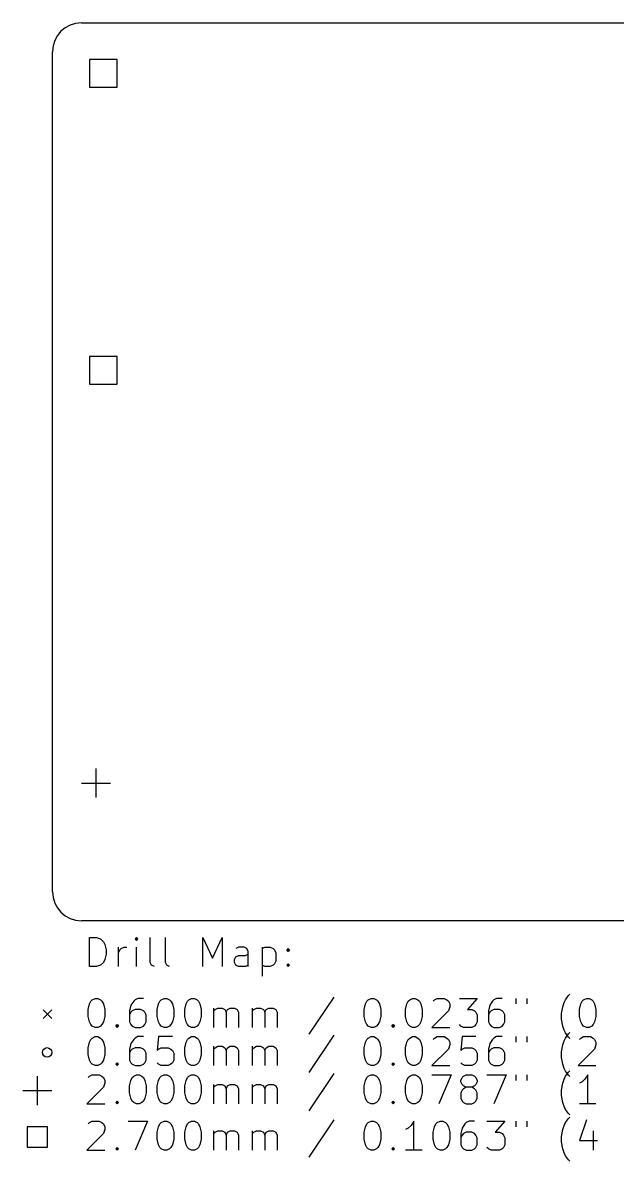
# Model space of a CAD drawing. Header units: millimetres. Extents: x 97.9 to 180, y -178.6 to -100.
# Drawn here: x 97.9 to 139, y -178.6 to -100 of the extents above; entities that cross this region are included whole.
import ezdxf

# ---------------------------------------------------------------- set-up
doc = ezdxf.new("R2010")
doc.units = ezdxf.units.MM
doc.layers.add('BLACK', color=250, linetype='CONTINUOUS')

msp = doc.modelspace()

# ---------------------------------------------------------------- linework, layer by layer
at = {"layer": 'BLACK', "linetype": 'CONTINUOUS'}
for p, q in [((102, -100), (178, -100)), ((100, -160), (100, -102)), ((104.454603, -102.545397), (102.545397, -102.545397)), ((102.545397, -102.545397), (102.545397, -104.454603)), ((104.454603, -104.454603), (104.454603, -102.545397)), ((102.545397, -104.454603), (104.454603, -104.454603)), ((104.454603, -123.045397), (102.545397, -123.045397)), ((102.545397, -123.045397), (102.545397, -124.954603)), ((104.454603, -124.954603), (104.454603, -123.045397)), ((102.545397, -124.954603), (104.454603, -124.954603)), ((103, -151.5), (103, -153.5)), ((102, -152.5), (104, -152.5)), ((178, -162), (102, -162)), ((102.557768, -165.164838), (102.557768, -163.164838)), ((102.557768, -163.164838), (103.033958, -163.164838)), ((103.033958, -163.164838), (103.319673, -163.260076)), ((103.319673, -163.260076), (103.510149, -163.450552)), ((103.510149, -163.450552), (103.605387, -163.641028)), ((105.795863, -163.164838), (105.700625, -163.260076)), ((105.700625, -163.260076), (105.795863, -163.355314)), ((105.891101, -163.260076), (105.795863, -163.164838)), ((105.795863, -163.164838), (105.795863, -163.355314)), ((105.795863, -163.355314), (105.891101, -163.260076)), ((106.748244, -164.879123), (106.748244, -163.164838)), ((107.795863, -164.879123), (107.795863, -163.164838)), ((110.367292, -165.164838), (110.367292, -163.164838)), ((110.367292, -163.164838), (111.033959, -164.593409)), ((111.033959, -164.593409), (111.700625, -163.164838)), ((111.700625, -163.164838), (111.700625, -165.164838)), ((103.605387, -163.641028), (103.700625, -164.02198)), ((103.700625, -164.02198), (103.700625, -164.307695)), ((104.557768, -165.164838), (104.557768, -163.831504)), ((104.557768, -164.212457), (104.653006, -164.02198)), ((104.653006, -164.02198), (104.748244, -163.926742)), ((104.748244, -163.926742), (104.93872, -163.831504)), ((104.93872, -163.831504), (105.129197, -163.831504)), ((105.795863, -165.164838), (105.795863, -163.831504)), ((112.843482, -163.831504), (112.653006, -163.926742)), ((113.224435, -163.831504), (112.843482, -163.831504)), ((113.414911, -163.926742), (113.224435, -163.831504)), ((113.510149, -164.117219), (113.414911, -163.926742)), ((113.510149, -165.164838), (113.510149, -164.117219)), ((114.46253, -163.831504), (114.46253, -165.831504)), ((114.46253, -163.926742), (114.653006, -163.831504)), ((114.653006, -163.831504), (115.033959, -163.831504)), ((115.033959, -163.831504), (115.224435, -163.926742)), ((115.224435, -163.926742), (115.319673, -164.02198)), ((115.319673, -164.02198), (115.414911, -164.212457)), ((115.414911, -164.212457), (115.414911, -164.783885)), ((116.176816, -164.02198), (116.272054, -163.926742)), ((116.272054, -164.117219), (116.176816, -164.02198)), ((116.272054, -163.926742), (116.367292, -164.02198)), ((116.272054, -163.926742), (116.272054, -164.117219)), ((116.367292, -164.02198), (116.272054, -164.117219)), ((103.319673, -165.0696), (103.033958, -165.164838)), ((103.510149, -164.879123), (103.319673, -165.0696)), ((103.605387, -164.688647), (103.510149, -164.879123)), ((103.700625, -164.307695), (103.605387, -164.688647)), ((106.843482, -165.0696), (106.748244, -164.879123)), ((107.033958, -165.164838), (106.843482, -165.0696)), ((107.891101, -165.0696), (107.795863, -164.879123)), ((108.081577, -165.164838), (107.891101, -165.0696)), ((112.557768, -164.688647), (112.653006, -164.498171)), ((112.557768, -164.879123), (112.557768, -164.688647)), ((112.653006, -165.0696), (112.557768, -164.879123)), ((112.653006, -164.498171), (112.843482, -164.402933)), ((112.843482, -165.164838), (112.653006, -165.0696)), ((112.843482, -164.402933), (113.319673, -164.402933)), ((113.319673, -164.402933), (113.510149, -164.307695)), ((113.510149, -165.0696), (113.319673, -165.164838)), ((114.653006, -165.164838), (114.46253, -165.0696)), ((115.224435, -165.0696), (115.033959, -165.164838)), ((115.319673, -164.974361), (115.224435, -165.0696)), ((115.414911, -164.783885), (115.319673, -164.974361)), ((116.176816, -165.0696), (116.272054, -164.974361)), ((116.272054, -165.164838), (116.176816, -165.0696)), ((116.272054, -164.974361), (116.367292, -165.0696)), ((116.272054, -164.974361), (116.272054, -165.164838)), ((116.367292, -165.0696), (116.272054, -165.164838)), ((103.033958, -165.164838), (102.557768, -165.164838)), ((113.319673, -165.164838), (112.843482, -165.164838)), ((115.033959, -165.164838), (114.653006, -165.164838)), ((102.748244, -167.460076), (102.93872, -167.364838)), ((102.93872, -167.364838), (103.129197, -167.364838)), ((103.129197, -167.364838), (103.319673, -167.460076)), ((105.891101, -167.364838), (105.700625, -167.460076)), ((106.272054, -167.364838), (105.891101, -167.364838)), ((107.510149, -167.460076), (107.700625, -167.364838)), ((107.700625, -167.364838), (107.891102, -167.364838)), ((107.891102, -167.364838), (108.081578, -167.460076)), ((109.414911, -167.460076), (109.605387, -167.364838)), ((109.605387, -167.364838), (109.795864, -167.364838)), ((109.795864, -167.364838), (109.98634, -167.460076)), ((119.414912, -167.2696), (117.700627, -169.841028)), ((121.795865, -167.460076), (121.986341, -167.364838)), ((121.986341, -167.364838), (122.176818, -167.364838)), ((122.176818, -167.364838), (122.367294, -167.460076)), ((124.653008, -167.460076), (124.843484, -167.364838)), ((124.843484, -167.364838), (125.033961, -167.364838)), ((125.033961, -167.364838), (125.224437, -167.460076)), ((126.367294, -167.460076), (126.55777, -167.364838)), ((126.55777, -167.364838), (127.033961, -167.364838)), ((127.033961, -167.364838), (127.224437, -167.460076)), ((128.08158, -167.364838), (129.319675, -167.364838)), ((129.319675, -167.364838), (128.653008, -168.126742)), ((130.653008, -167.364838), (130.462532, -167.460076)), ((131.033961, -167.364838), (130.653008, -167.364838)), ((131.986342, -167.364838), (131.986342, -167.74579)), ((132.748247, -167.364838), (132.748247, -167.74579)), ((135.414914, -167.460076), (135.60539, -167.174361)), ((135.60539, -167.174361), (135.700629, -167.079123)), ((136.653009, -167.460076), (136.843485, -167.364838)), ((136.843485, -167.364838), (137.033962, -167.364838)), ((137.033962, -167.364838), (137.224438, -167.460076)), ((99.35, -168.15), (99.95, -168.75)), ((99.95, -168.15), (99.35, -168.75)), ((102.46253, -168.126742), (102.557768, -167.74579)), ((102.46253, -168.602933), (102.46253, -168.126742)), ((102.557768, -167.74579), (102.653006, -167.555314)), ((102.653006, -167.555314), (102.748244, -167.460076)), ((103.319673, -167.460076), (103.414911, -167.555314)), ((103.414911, -167.555314), (103.510149, -167.74579)), ((103.510149, -167.74579), (103.605387, -168.126742)), ((103.605387, -168.126742), (103.605387, -168.602933)), ((105.414911, -167.841028), (105.319673, -168.22198)), ((105.605387, -167.555314), (105.414911, -167.841028)), ((105.700625, -168.126742), (105.510149, -168.22198)), ((105.700625, -167.460076), (105.605387, -167.555314)), ((106.081578, -168.126742), (105.700625, -168.126742)), ((106.272054, -168.22198), (106.081578, -168.126742)), ((107.224435, -168.126742), (107.319673, -167.74579)), ((107.224435, -168.602933), (107.224435, -168.126742)), ((107.319673, -167.74579), (107.414911, -167.555314)), ((107.414911, -167.555314), (107.510149, -167.460076)), ((108.081578, -167.460076), (108.176816, -167.555314)), ((108.176816, -167.555314), (108.272054, -167.74579)), ((108.272054, -167.74579), (108.367292, -168.126742)), ((108.367292, -168.126742), (108.367292, -168.602933)), ((109.129197, -168.126742), (109.224435, -167.74579)), ((109.129197, -168.602933), (109.129197, -168.126742)), ((109.224435, -167.74579), (109.319673, -167.555314)), ((109.319673, -167.555314), (109.414911, -167.460076)), ((109.98634, -167.460076), (110.081578, -167.555314)), ((110.081578, -167.555314), (110.176816, -167.74579)), ((110.176816, -167.74579), (110.272054, -168.126742)), ((110.272054, -168.126742), (110.272054, -168.602933)), ((111.129197, -169.364838), (111.129197, -168.031504)), ((111.129197, -168.22198), (111.224435, -168.126742)), ((111.224435, -168.126742), (111.414911, -168.031504)), ((111.414911, -168.031504), (111.700626, -168.031504)), ((111.700626, -168.031504), (111.891102, -168.126742)), ((111.891102, -168.126742), (111.98634, -168.317219)), ((111.98634, -168.317219), (112.081578, -168.126742)), ((112.081578, -168.126742), (112.272054, -168.031504)), ((112.272054, -168.031504), (112.557768, -168.031504)), ((112.557768, -168.031504), (112.748245, -168.126742)), ((112.748245, -168.126742), (112.843483, -168.317219)), ((113.795864, -169.364838), (113.795864, -168.031504)), ((113.795864, -168.22198), (113.891102, -168.126742)), ((113.891102, -168.126742), (114.081578, -168.031504)), ((114.081578, -168.031504), (114.367293, -168.031504)), ((114.367293, -168.031504), (114.557769, -168.126742)), ((114.557769, -168.126742), (114.653007, -168.317219)), ((114.653007, -168.317219), (114.748245, -168.126742)), ((114.748245, -168.126742), (114.938721, -168.031504)), ((114.938721, -168.031504), (115.224435, -168.031504)), ((115.224435, -168.031504), (115.414912, -168.126742)), ((115.414912, -168.126742), (115.51015, -168.317219)), ((121.510151, -168.126742), (121.605389, -167.74579)), ((121.510151, -168.602933), (121.510151, -168.126742)), ((121.605389, -167.74579), (121.700627, -167.555314)), ((121.700627, -167.555314), (121.795865, -167.460076)), ((122.367294, -167.460076), (122.462532, -167.555314)), ((122.462532, -167.555314), (122.55777, -167.74579)), ((122.55777, -167.74579), (122.653008, -168.126742)), ((122.653008, -168.126742), (122.653008, -168.602933)), ((124.367294, -168.126742), (124.462532, -167.74579)), ((124.367294, -168.602933), (124.367294, -168.126742)), ((124.462532, -167.74579), (124.55777, -167.555314)), ((124.55777, -167.555314), (124.653008, -167.460076)), ((125.224437, -167.460076), (125.319675, -167.555314)), ((125.319675, -167.555314), (125.414913, -167.74579)), ((125.414913, -167.74579), (125.510151, -168.126742)), ((125.510151, -168.126742), (125.510151, -168.602933)), ((126.272056, -167.555314), (126.367294, -167.460076)), ((127.224437, -167.460076), (127.319675, -167.555314)), ((127.319675, -167.555314), (127.414913, -167.74579)), ((127.414913, -167.936266), (127.319675, -168.22198)), ((127.414913, -167.74579), (127.414913, -167.936266)), ((128.653008, -168.126742), (128.938723, -168.126742)), ((128.938723, -168.126742), (129.129199, -168.22198)), ((130.176818, -167.841028), (130.08158, -168.22198)), ((130.367294, -167.555314), (130.176818, -167.841028)), ((130.462532, -168.126742), (130.272056, -168.22198)), ((130.462532, -167.460076), (130.367294, -167.555314)), ((130.843485, -168.126742), (130.462532, -168.126742)), ((131.033961, -168.22198), (130.843485, -168.126742)), ((135.1292, -168.412457), (135.224438, -167.936266)), ((135.224438, -167.936266), (135.319676, -167.650552)), ((135.319676, -167.650552), (135.414914, -167.460076)), ((136.367295, -168.126742), (136.462533, -167.74579)), ((136.367295, -168.602933), (136.367295, -168.126742)), ((136.462533, -167.74579), (136.557771, -167.555314)), ((136.557771, -167.555314), (136.653009, -167.460076)), ((137.224438, -167.460076), (137.319676, -167.555314)), ((137.319676, -167.555314), (137.414914, -167.74579)), ((137.414914, -167.74579), (137.510152, -168.126742)), ((137.510152, -168.126742), (137.510152, -168.602933)), ((102.557768, -168.983885), (102.46253, -168.602933)), ((102.653006, -169.174361), (102.557768, -168.983885)), ((103.510149, -168.983885), (103.414911, -169.174361)), ((103.605387, -168.602933), (103.510149, -168.983885)), ((105.319673, -168.22198), (105.319673, -168.983885)), ((105.414911, -168.317219), (105.319673, -168.507695)), ((105.319673, -168.983885), (105.414911, -169.174361)), ((105.510149, -168.22198), (105.414911, -168.317219)), ((106.367292, -168.317219), (106.272054, -168.22198)), ((106.46253, -168.507695), (106.367292, -168.317219)), ((106.367292, -169.174361), (106.46253, -168.983885)), ((106.46253, -168.983885), (106.46253, -168.507695)), ((107.319673, -168.983885), (107.224435, -168.602933)), ((107.414911, -169.174361), (107.319673, -168.983885)), ((108.272054, -168.983885), (108.176816, -169.174361)), ((108.367292, -168.602933), (108.272054, -168.983885)), ((109.224435, -168.983885), (109.129197, -168.602933)), ((109.319673, -169.174361), (109.224435, -168.983885)), ((110.176816, -168.983885), (110.081578, -169.174361)), ((110.272054, -168.602933), (110.176816, -168.983885)), ((111.98634, -168.317219), (111.98634, -169.364838)), ((112.843483, -168.317219), (112.843483, -169.364838)), ((114.653007, -168.317219), (114.653007, -169.364838)), ((115.51015, -168.317219), (115.51015, -169.364838)), ((121.605389, -168.983885), (121.510151, -168.602933)), ((121.700627, -169.174361), (121.605389, -168.983885)), ((122.55777, -168.983885), (122.462532, -169.174361)), ((122.653008, -168.602933), (122.55777, -168.983885)), ((124.462532, -168.983885), (124.367294, -168.602933)), ((124.55777, -169.174361), (124.462532, -168.983885)), ((125.414913, -168.983885), (125.319675, -169.174361)), ((125.510151, -168.602933), (125.414913, -168.983885)), ((127.319675, -168.22198), (126.176818, -169.364838)), ((129.129199, -168.22198), (129.224437, -168.317219)), ((129.224437, -168.317219), (129.319675, -168.507695)), ((129.319675, -168.983885), (129.224437, -169.174361)), ((129.319675, -168.507695), (129.319675, -168.983885)), ((130.08158, -168.22198), (130.08158, -168.983885)), ((130.176818, -168.317219), (130.08158, -168.507695)), ((130.08158, -168.983885), (130.176818, -169.174361)), ((130.272056, -168.22198), (130.176818, -168.317219)), ((131.129199, -168.317219), (131.033961, -168.22198)), ((131.224437, -168.507695), (131.129199, -168.317219)), ((131.129199, -169.174361), (131.224437, -168.983885)), ((131.224437, -168.983885), (131.224437, -168.507695)), ((135.1292, -168.793409), (135.1292, -168.412457)), ((135.224438, -169.2696), (135.1292, -168.793409)), ((136.462533, -168.983885), (136.367295, -168.602933)), ((136.557771, -169.174361), (136.462533, -168.983885)), ((137.414914, -168.983885), (137.319676, -169.174361)), ((137.510152, -168.602933), (137.414914, -168.983885)), ((102.748244, -169.2696), (102.653006, -169.174361)), ((102.93872, -169.364838), (102.748244, -169.2696)), ((103.129197, -169.364838), (102.93872, -169.364838)), ((103.319673, -169.2696), (103.129197, -169.364838)), ((103.414911, -169.174361), (103.319673, -169.2696)), ((104.367292, -169.2696), (104.46253, -169.174361)), ((104.46253, -169.364838), (104.367292, -169.2696)), ((104.46253, -169.174361), (104.557768, -169.2696)), ((104.46253, -169.174361), (104.46253, -169.364838)), ((104.557768, -169.2696), (104.46253, -169.364838)), ((105.414911, -169.174361), (105.510149, -169.2696)), ((105.510149, -169.2696), (105.700625, -169.364838)), ((105.700625, -169.364838), (106.081578, -169.364838)), ((106.081578, -169.364838), (106.272054, -169.2696)), ((106.272054, -169.2696), (106.367292, -169.174361)), ((107.510149, -169.2696), (107.414911, -169.174361)), ((107.700625, -169.364838), (107.510149, -169.2696)), ((107.891102, -169.364838), (107.700625, -169.364838)), ((108.081578, -169.2696), (107.891102, -169.364838)), ((108.176816, -169.174361), (108.081578, -169.2696)), ((109.414911, -169.2696), (109.319673, -169.174361)), ((109.605387, -169.364838), (109.414911, -169.2696)), ((109.795864, -169.364838), (109.605387, -169.364838)), ((109.98634, -169.2696), (109.795864, -169.364838)), ((110.081578, -169.174361), (109.98634, -169.2696)), ((121.795865, -169.2696), (121.700627, -169.174361)), ((121.986341, -169.364838), (121.795865, -169.2696)), ((122.176818, -169.364838), (121.986341, -169.364838)), ((122.367294, -169.2696), (122.176818, -169.364838)), ((122.462532, -169.174361), (122.367294, -169.2696)), ((123.414913, -169.2696), (123.510151, -169.174361)), ((123.510151, -169.364838), (123.414913, -169.2696)), ((123.510151, -169.174361), (123.605389, -169.2696)), ((123.510151, -169.174361), (123.510151, -169.364838)), ((123.605389, -169.2696), (123.510151, -169.364838)), ((124.653008, -169.2696), (124.55777, -169.174361)), ((124.843484, -169.364838), (124.653008, -169.2696)), ((125.033961, -169.364838), (124.843484, -169.364838)), ((125.224437, -169.2696), (125.033961, -169.364838)), ((125.319675, -169.174361), (125.224437, -169.2696)), ((126.176818, -169.364838), (127.414913, -169.364838)), ((128.176818, -169.2696), (128.08158, -169.174361)), ((128.367294, -169.364838), (128.176818, -169.2696)), ((128.938723, -169.364838), (128.367294, -169.364838)), ((129.129199, -169.2696), (128.938723, -169.364838)), ((129.224437, -169.174361), (129.129199, -169.2696)), ((130.176818, -169.174361), (130.272056, -169.2696)), ((130.272056, -169.2696), (130.462532, -169.364838)), ((130.462532, -169.364838), (130.843485, -169.364838)), ((130.843485, -169.364838), (131.033961, -169.2696)), ((131.033961, -169.2696), (131.129199, -169.174361)), ((135.319676, -169.555314), (135.224438, -169.2696)), ((135.414914, -169.74579), (135.319676, -169.555314)), ((135.60539, -170.031504), (135.414914, -169.74579)), ((135.60539, -169.814361), (135.700629, -169.719123)), ((136.653009, -169.2696), (136.557771, -169.174361)), ((136.843485, -169.364838), (136.653009, -169.2696)), ((137.033962, -169.364838), (136.843485, -169.364838)), ((137.224438, -169.2696), (137.033962, -169.364838)), ((137.319676, -169.174361), (137.224438, -169.2696)), ((102.46253, -170.766742), (102.557768, -170.38579)), ((102.557768, -170.38579), (102.653006, -170.195314)), ((102.653006, -170.195314), (102.748244, -170.100076)), ((102.748244, -170.100076), (102.93872, -170.004838)), ((102.93872, -170.004838), (103.129197, -170.004838)), ((103.129197, -170.004838), (103.319673, -170.100076)), ((103.319673, -170.100076), (103.414911, -170.195314)), ((103.414911, -170.195314), (103.510149, -170.38579)), ((103.510149, -170.38579), (103.605387, -170.766742)), ((105.414911, -170.481028), (105.319673, -170.86198)), ((105.605387, -170.195314), (105.414911, -170.481028)), ((105.700625, -170.100076), (105.605387, -170.195314)), ((105.891101, -170.004838), (105.700625, -170.100076)), ((106.272054, -170.004838), (105.891101, -170.004838)), ((107.319673, -170.004838), (107.224435, -170.957219)), ((108.272054, -170.004838), (107.319673, -170.004838)), ((109.129197, -170.766742), (109.224435, -170.38579)), ((109.224435, -170.38579), (109.319673, -170.195314)), ((109.319673, -170.195314), (109.414911, -170.100076)), ((109.414911, -170.100076), (109.605387, -170.004838)), ((109.605387, -170.004838), (109.795864, -170.004838)), ((109.795864, -170.004838), (109.98634, -170.100076)), ((109.98634, -170.100076), (110.081578, -170.195314)), ((110.081578, -170.195314), (110.176816, -170.38579)), ((110.176816, -170.38579), (110.272054, -170.766742)), ((119.414912, -169.9096), (117.700627, -172.481028)), ((121.510151, -170.766742), (121.605389, -170.38579)), ((121.605389, -170.38579), (121.700627, -170.195314)), ((121.700627, -170.195314), (121.795865, -170.100076)), ((121.795865, -170.100076), (121.986341, -170.004838)), ((121.986341, -170.004838), (122.176818, -170.004838)), ((122.176818, -170.004838), (122.367294, -170.100076)), ((122.367294, -170.100076), (122.462532, -170.195314)), ((122.462532, -170.195314), (122.55777, -170.38579)), ((122.55777, -170.38579), (122.653008, -170.766742)), ((124.367294, -170.766742), (124.462532, -170.38579)), ((124.462532, -170.38579), (124.55777, -170.195314)), ((124.55777, -170.195314), (124.653008, -170.100076)), ((124.653008, -170.100076), (124.843484, -170.004838)), ((124.843484, -170.004838), (125.033961, -170.004838)), ((125.033961, -170.004838), (125.224437, -170.100076)), ((125.224437, -170.100076), (125.319675, -170.195314)), ((125.319675, -170.195314), (125.414913, -170.38579)), ((125.414913, -170.38579), (125.510151, -170.766742)), ((126.272056, -170.195314), (126.367294, -170.100076)), ((126.367294, -170.100076), (126.55777, -170.004838)), ((126.55777, -170.004838), (127.033961, -170.004838)), ((127.033961, -170.004838), (127.224437, -170.100076)), ((127.224437, -170.100076), (127.319675, -170.195314)), ((127.319675, -170.195314), (127.414913, -170.38579)), ((127.414913, -170.576266), (127.319675, -170.86198)), ((127.414913, -170.38579), (127.414913, -170.576266)), ((128.272056, -170.004838), (128.176818, -170.957219)), ((129.224437, -170.004838), (128.272056, -170.004838)), ((130.176818, -170.481028), (130.08158, -170.86198)), ((130.367294, -170.195314), (130.176818, -170.481028)), ((130.462532, -170.100076), (130.367294, -170.195314)), ((130.653008, -170.004838), (130.462532, -170.100076)), ((131.033961, -170.004838), (130.653008, -170.004838)), ((131.986342, -170.004838), (131.986342, -170.38579)), ((132.748247, -170.004838), (132.748247, -170.38579)), ((135.1292, -171.052457), (135.224438, -170.576266)), ((135.224438, -170.576266), (135.319676, -170.290552)), ((135.319676, -170.290552), (135.414914, -170.100076)), ((135.414914, -170.100076), (135.60539, -169.814361)), ((135.700629, -170.126742), (135.60539, -170.031504)), ((136.367295, -170.195314), (136.462533, -170.100076)), ((136.462533, -170.100076), (136.653009, -170.004838)), ((136.653009, -170.004838), (137.1292, -170.004838)), ((137.1292, -170.004838), (137.319676, -170.100076)), ((137.319676, -170.100076), (137.414914, -170.195314)), ((137.414914, -170.195314), (137.510152, -170.38579)), ((137.510152, -170.576266), (137.414914, -170.86198)), ((137.510152, -170.38579), (137.510152, -170.576266)), ((102.46253, -171.242933), (102.46253, -170.766742)), ((102.557768, -171.623885), (102.46253, -171.242933)), ((103.605387, -171.242933), (103.510149, -171.623885)), ((103.605387, -170.766742), (103.605387, -171.242933)), ((105.319673, -170.86198), (105.319673, -171.623885)), ((105.414911, -170.957219), (105.319673, -171.147695)), ((105.510149, -170.86198), (105.414911, -170.957219)), ((105.700625, -170.766742), (105.510149, -170.86198)), ((106.081578, -170.766742), (105.700625, -170.766742)), ((106.272054, -170.86198), (106.081578, -170.766742)), ((106.367292, -170.957219), (106.272054, -170.86198)), ((106.46253, -171.147695), (106.367292, -170.957219)), ((106.46253, -171.623885), (106.46253, -171.147695)), ((107.224435, -170.957219), (107.319673, -170.86198)), ((107.319673, -170.86198), (107.510149, -170.766742)), ((107.510149, -170.766742), (107.98634, -170.766742)), ((107.98634, -170.766742), (108.176816, -170.86198)), ((108.176816, -170.86198), (108.272054, -170.957219)), ((108.272054, -170.957219), (108.367292, -171.147695)), ((108.367292, -171.147695), (108.367292, -171.623885)), ((109.129197, -171.242933), (109.129197, -170.766742)), ((109.224435, -171.623885), (109.129197, -171.242933)), ((110.272054, -171.242933), (110.176816, -171.623885)), ((110.272054, -170.766742), (110.272054, -171.242933)), ((111.129197, -172.004838), (111.129197, -170.671504)), ((111.129197, -170.86198), (111.224435, -170.766742)), ((111.224435, -170.766742), (111.414911, -170.671504)), ((111.414911, -170.671504), (111.700626, -170.671504)), ((111.700626, -170.671504), (111.891102, -170.766742)), ((111.891102, -170.766742), (111.98634, -170.957219)), ((111.98634, -170.957219), (112.081578, -170.766742)), ((111.98634, -170.957219), (111.98634, -172.004838)), ((112.081578, -170.766742), (112.272054, -170.671504)), ((112.272054, -170.671504), (112.557768, -170.671504)), ((112.557768, -170.671504), (112.748245, -170.766742)), ((112.748245, -170.766742), (112.843483, -170.957219)), ((112.843483, -170.957219), (112.843483, -172.004838)), ((113.795864, -172.004838), (113.795864, -170.671504)), ((113.795864, -170.86198), (113.891102, -170.766742)), ((113.891102, -170.766742), (114.081578, -170.671504)), ((114.081578, -170.671504), (114.367293, -170.671504)), ((114.367293, -170.671504), (114.557769, -170.766742)), ((114.557769, -170.766742), (114.653007, -170.957219)), ((114.653007, -170.957219), (114.748245, -170.766742)), ((114.653007, -170.957219), (114.653007, -172.004838)), ((114.748245, -170.766742), (114.938721, -170.671504)), ((114.938721, -170.671504), (115.224435, -170.671504)), ((115.224435, -170.671504), (115.414912, -170.766742)), ((115.414912, -170.766742), (115.51015, -170.957219)), ((115.51015, -170.957219), (115.51015, -172.004838)), ((121.510151, -171.242933), (121.510151, -170.766742)), ((121.605389, -171.623885), (121.510151, -171.242933)), ((122.653008, -171.242933), (122.55777, -171.623885)), ((122.653008, -170.766742), (122.653008, -171.242933)), ((124.367294, -171.242933), (124.367294, -170.766742)), ((124.462532, -171.623885), (124.367294, -171.242933)), ((125.510151, -171.242933), (125.414913, -171.623885)), ((125.510151, -170.766742), (125.510151, -171.242933)), ((127.319675, -170.86198), (126.176818, -172.004838)), ((128.176818, -170.957219), (128.272056, -170.86198)), ((128.272056, -170.86198), (128.462532, -170.766742)), ((128.462532, -170.766742), (128.938723, -170.766742)), ((128.938723, -170.766742), (129.129199, -170.86198)), ((129.129199, -170.86198), (129.224437, -170.957219)), ((129.224437, -170.957219), (129.319675, -171.147695)), ((129.319675, -171.147695), (129.319675, -171.623885)), ((130.08158, -170.86198), (130.08158, -171.623885)), ((130.176818, -170.957219), (130.08158, -171.147695)), ((130.272056, -170.86198), (130.176818, -170.957219)), ((130.462532, -170.766742), (130.272056, -170.86198)), ((130.843485, -170.766742), (130.462532, -170.766742)), ((131.033961, -170.86198), (130.843485, -170.766742)), ((131.129199, -170.957219), (131.033961, -170.86198)), ((131.224437, -171.147695), (131.129199, -170.957219)), ((131.224437, -171.623885), (131.224437, -171.147695)), ((135.1292, -171.433409), (135.1292, -171.052457)), ((137.414914, -170.86198), (136.272057, -172.004838)), ((102.653006, -171.814361), (102.557768, -171.623885)), ((102.748244, -171.9096), (102.653006, -171.814361)), ((102.93872, -172.004838), (102.748244, -171.9096)), ((103.129197, -172.004838), (102.93872, -172.004838)), ((103.319673, -171.9096), (103.129197, -172.004838)), ((103.414911, -171.814361), (103.319673, -171.9096)), ((103.510149, -171.623885), (103.414911, -171.814361)), ((104.367292, -171.9096), (104.46253, -171.814361)), ((104.46253, -172.004838), (104.367292, -171.9096)), ((104.46253, -171.814361), (104.557768, -171.9096)), ((104.46253, -171.814361), (104.46253, -172.004838)), ((104.557768, -171.9096), (104.46253, -172.004838)), ((105.319673, -171.623885), (105.414911, -171.814361)), ((105.414911, -171.814361), (105.510149, -171.9096)), ((105.510149, -171.9096), (105.700625, -172.004838)), ((105.700625, -172.004838), (106.081578, -172.004838)), ((106.081578, -172.004838), (106.272054, -171.9096)), ((106.272054, -171.9096), (106.367292, -171.814361)), ((106.367292, -171.814361), (106.46253, -171.623885)), ((107.319673, -171.9096), (107.224435, -171.814361)), ((107.510149, -172.004838), (107.319673, -171.9096)), ((107.98634, -172.004838), (107.510149, -172.004838)), ((108.176816, -171.9096), (107.98634, -172.004838)), ((108.272054, -171.814361), (108.176816, -171.9096)), ((108.367292, -171.623885), (108.272054, -171.814361)), ((109.319673, -171.814361), (109.224435, -171.623885)), ((109.414911, -171.9096), (109.319673, -171.814361)), ((109.605387, -172.004838), (109.414911, -171.9096)), ((109.795864, -172.004838), (109.605387, -172.004838)), ((109.98634, -171.9096), (109.795864, -172.004838)), ((110.081578, -171.814361), (109.98634, -171.9096)), ((110.176816, -171.623885), (110.081578, -171.814361)), ((121.700627, -171.814361), (121.605389, -171.623885)), ((121.795865, -171.9096), (121.700627, -171.814361)), ((121.986341, -172.004838), (121.795865, -171.9096)), ((122.176818, -172.004838), (121.986341, -172.004838)), ((122.367294, -171.9096), (122.176818, -172.004838)), ((122.462532, -171.814361), (122.367294, -171.9096)), ((122.55777, -171.623885), (122.462532, -171.814361)), ((123.414913, -171.9096), (123.510151, -171.814361)), ((123.510151, -172.004838), (123.414913, -171.9096)), ((123.510151, -171.814361), (123.605389, -171.9096)), ((123.510151, -171.814361), (123.510151, -172.004838)), ((123.605389, -171.9096), (123.510151, -172.004838)), ((124.55777, -171.814361), (124.462532, -171.623885)), ((124.653008, -171.9096), (124.55777, -171.814361)), ((124.843484, -172.004838), (124.653008, -171.9096)), ((125.033961, -172.004838), (124.843484, -172.004838)), ((125.224437, -171.9096), (125.033961, -172.004838)), ((125.319675, -171.814361), (125.224437, -171.9096)), ((125.414913, -171.623885), (125.319675, -171.814361)), ((126.176818, -172.004838), (127.414913, -172.004838)), ((128.272056, -171.9096), (128.176818, -171.814361)), ((128.462532, -172.004838), (128.272056, -171.9096)), ((128.938723, -172.004838), (128.462532, -172.004838)), ((129.129199, -171.9096), (128.938723, -172.004838)), ((129.224437, -171.814361), (129.129199, -171.9096)), ((129.319675, -171.623885), (129.224437, -171.814361)), ((130.08158, -171.623885), (130.176818, -171.814361)), ((130.176818, -171.814361), (130.272056, -171.9096)), ((130.272056, -171.9096), (130.462532, -172.004838)), ((130.462532, -172.004838), (130.843485, -172.004838)), ((130.843485, -172.004838), (131.033961, -171.9096)), ((131.033961, -171.9096), (131.129199, -171.814361)), ((131.129199, -171.814361), (131.224437, -171.623885)), ((135.224438, -171.9096), (135.1292, -171.433409)), ((135.319676, -172.195314), (135.224438, -171.9096)), ((136.272057, -172.004838), (137.510152, -172.004838)), ((98.95, -172.73), (98.95, -174.73)), ((102.46253, -172.835314), (102.557768, -172.740076)), ((102.557768, -172.740076), (102.748244, -172.644838)), ((102.748244, -172.644838), (103.224435, -172.644838)), ((103.224435, -172.644838), (103.414911, -172.740076)), ((103.414911, -172.740076), (103.510149, -172.835314)), ((103.510149, -172.835314), (103.605387, -173.02579)), ((105.414911, -173.02579), (105.510149, -172.835314)), ((105.510149, -172.835314), (105.605387, -172.740076)), ((105.605387, -172.740076), (105.795863, -172.644838)), ((105.795863, -172.644838), (105.98634, -172.644838)), ((105.98634, -172.644838), (106.176816, -172.740076)), ((106.176816, -172.740076), (106.272054, -172.835314)), ((106.272054, -172.835314), (106.367292, -173.02579)), ((107.319673, -173.02579), (107.414911, -172.835314)), ((107.414911, -172.835314), (107.510149, -172.740076)), ((107.510149, -172.740076), (107.700625, -172.644838)), ((107.700625, -172.644838), (107.891102, -172.644838)), ((107.891102, -172.644838), (108.081578, -172.740076)), ((108.081578, -172.740076), (108.176816, -172.835314)), ((108.176816, -172.835314), (108.272054, -173.02579)), ((109.224435, -173.02579), (109.319673, -172.835314)), ((109.319673, -172.835314), (109.414911, -172.740076)), ((109.414911, -172.740076), (109.605387, -172.644838)), ((109.605387, -172.644838), (109.795864, -172.644838)), ((109.795864, -172.644838), (109.98634, -172.740076)), ((109.98634, -172.740076), (110.081578, -172.835314)), ((110.081578, -172.835314), (110.176816, -173.02579)), ((119.414912, -172.5496), (117.700627, -175.121028)), ((121.605389, -173.02579), (121.700627, -172.835314)), ((121.700627, -172.835314), (121.795865, -172.740076)), ((121.795865, -172.740076), (121.986341, -172.644838)), ((121.986341, -172.644838), (122.176818, -172.644838)), ((122.176818, -172.644838), (122.367294, -172.740076)), ((122.367294, -172.740076), (122.462532, -172.835314)), ((122.462532, -172.835314), (122.55777, -173.02579)), ((124.462532, -173.02579), (124.55777, -172.835314)), ((124.55777, -172.835314), (124.653008, -172.740076)), ((124.653008, -172.740076), (124.843484, -172.644838)), ((124.843484, -172.644838), (125.033961, -172.644838)), ((125.033961, -172.644838), (125.224437, -172.740076)), ((125.224437, -172.740076), (125.319675, -172.835314)), ((125.319675, -172.835314), (125.414913, -173.02579)), ((126.176818, -172.644838), (127.510151, -172.644838)), ((127.510151, -172.644838), (126.653008, -174.644838)), ((128.176818, -173.02579), (128.272056, -172.835314)), ((128.272056, -172.835314), (128.367294, -172.740076)), ((128.367294, -172.740076), (128.55777, -172.644838)), ((128.55777, -172.644838), (128.938723, -172.644838)), ((128.938723, -172.644838), (129.129199, -172.740076)), ((129.129199, -172.740076), (129.224437, -172.835314)), ((129.224437, -172.835314), (129.319675, -173.02579)), ((129.986342, -172.644838), (131.319675, -172.644838)), ((131.319675, -172.644838), (130.462532, -174.644838)), ((131.986342, -172.644838), (131.986342, -173.02579)), ((132.748247, -172.644838), (132.748247, -173.02579)), ((135.224438, -173.216266), (135.319676, -172.930552)), ((135.414914, -172.38579), (135.319676, -172.195314)), ((135.319676, -172.930552), (135.414914, -172.740076)), ((135.60539, -172.671504), (135.414914, -172.38579)), ((135.414914, -172.740076), (135.60539, -172.454361)), ((135.60539, -172.454361), (135.700629, -172.359123)), ((135.700629, -172.766742), (135.60539, -172.671504)), ((136.748247, -172.930552), (136.557771, -173.121028)), ((136.938723, -172.644838), (136.748247, -172.930552)), ((136.938723, -174.644838), (136.938723, -172.644838)), ((103.510149, -173.50198), (102.367292, -174.644838)), ((103.605387, -173.216266), (103.510149, -173.50198)), ((103.605387, -173.02579), (103.605387, -173.216266)), ((105.319673, -173.406742), (105.414911, -173.02579)), ((105.319673, -173.882933), (105.319673, -173.406742)), ((106.367292, -173.02579), (106.46253, -173.406742)), ((106.46253, -173.406742), (106.46253, -173.882933)), ((107.224435, -173.406742), (107.319673, -173.02579)), ((107.224435, -173.882933), (107.224435, -173.406742)), ((108.272054, -173.02579), (108.367292, -173.406742)), ((108.367292, -173.406742), (108.367292, -173.882933)), ((109.129197, -173.406742), (109.224435, -173.02579)), ((109.129197, -173.882933), (109.129197, -173.406742)), ((110.176816, -173.02579), (110.272054, -173.406742)), ((110.272054, -173.406742), (110.272054, -173.882933)), ((111.129197, -174.644838), (111.129197, -173.311504)), ((111.129197, -173.50198), (111.224435, -173.406742)), ((111.224435, -173.406742), (111.414911, -173.311504)), ((111.414911, -173.311504), (111.700626, -173.311504)), ((111.700626, -173.311504), (111.891102, -173.406742)), ((111.891102, -173.406742), (111.98634, -173.597219)), ((111.98634, -173.597219), (112.081578, -173.406742)), ((111.98634, -173.597219), (111.98634, -174.644838)), ((112.081578, -173.406742), (112.272054, -173.311504)), ((112.272054, -173.311504), (112.557768, -173.311504)), ((112.557768, -173.311504), (112.748245, -173.406742)), ((112.748245, -173.406742), (112.843483, -173.597219)), ((112.843483, -173.597219), (112.843483, -174.644838)), ((113.795864, -174.644838), (113.795864, -173.311504)), ((113.795864, -173.50198), (113.891102, -173.406742)), ((113.891102, -173.406742), (114.081578, -173.311504)), ((114.081578, -173.311504), (114.367293, -173.311504)), ((114.367293, -173.311504), (114.557769, -173.406742)), ((114.557769, -173.406742), (114.653007, -173.597219)), ((114.653007, -173.597219), (114.748245, -173.406742)), ((114.653007, -173.597219), (114.653007, -174.644838)), ((114.748245, -173.406742), (114.938721, -173.311504)), ((114.938721, -173.311504), (115.224435, -173.311504)), ((115.224435, -173.311504), (115.414912, -173.406742)), ((115.414912, -173.406742), (115.51015, -173.597219)), ((115.51015, -173.597219), (115.51015, -174.644838)), ((121.510151, -173.406742), (121.605389, -173.02579)), ((121.510151, -173.882933), (121.510151, -173.406742)), ((122.55777, -173.02579), (122.653008, -173.406742)), ((122.653008, -173.406742), (122.653008, -173.882933)), ((124.367294, -173.406742), (124.462532, -173.02579)), ((124.367294, -173.882933), (124.367294, -173.406742)), ((125.414913, -173.02579), (125.510151, -173.406742)), ((125.510151, -173.406742), (125.510151, -173.882933)), ((128.176818, -173.121028), (128.176818, -173.02579)), ((128.272056, -173.311504), (128.176818, -173.121028)), ((128.272056, -173.692457), (128.176818, -173.882933)), ((128.367294, -173.406742), (128.272056, -173.311504)), ((128.367294, -173.597219), (128.272056, -173.692457)), ((128.55777, -173.50198), (128.367294, -173.406742)), ((128.55777, -173.50198), (128.367294, -173.597219)), ((128.938723, -173.50198), (128.55777, -173.50198)), ((129.129199, -173.406742), (128.938723, -173.50198)), ((129.129199, -173.597219), (128.938723, -173.50198)), ((129.224437, -173.311504), (129.129199, -173.406742)), ((129.224437, -173.692457), (129.129199, -173.597219)), ((129.319675, -173.121028), (129.224437, -173.311504)), ((129.319675, -173.882933), (129.224437, -173.692457)), ((129.319675, -173.02579), (129.319675, -173.121028)), ((135.1292, -173.692457), (135.224438, -173.216266)), ((135.1292, -174.073409), (135.1292, -173.692457)), ((136.557771, -173.121028), (136.367295, -173.216266)), ((97.95, -173.73), (99.95, -173.73)), ((104.367292, -174.5496), (104.46253, -174.454361)), ((104.46253, -174.454361), (104.557768, -174.5496)), ((104.46253, -174.454361), (104.46253, -174.644838)), ((105.414911, -174.263885), (105.319673, -173.882933)), ((105.510149, -174.454361), (105.414911, -174.263885)), ((105.605387, -174.5496), (105.510149, -174.454361)), ((106.272054, -174.454361), (106.176816, -174.5496)), ((106.367292, -174.263885), (106.272054, -174.454361)), ((106.46253, -173.882933), (106.367292, -174.263885)), ((107.319673, -174.263885), (107.224435, -173.882933)), ((107.414911, -174.454361), (107.319673, -174.263885)), ((107.510149, -174.5496), (107.414911, -174.454361)), ((108.176816, -174.454361), (108.081578, -174.5496)), ((108.272054, -174.263885), (108.176816, -174.454361)), ((108.367292, -173.882933), (108.272054, -174.263885)), ((109.224435, -174.263885), (109.129197, -173.882933)), ((109.319673, -174.454361), (109.224435, -174.263885)), ((109.414911, -174.5496), (109.319673, -174.454361)), ((110.081578, -174.454361), (109.98634, -174.5496)), ((110.176816, -174.263885), (110.081578, -174.454361)), ((110.272054, -173.882933), (110.176816, -174.263885)), ((121.605389, -174.263885), (121.510151, -173.882933)), ((121.700627, -174.454361), (121.605389, -174.263885)), ((121.795865, -174.5496), (121.700627, -174.454361)), ((122.462532, -174.454361), (122.367294, -174.5496)), ((122.55777, -174.263885), (122.462532, -174.454361)), ((122.653008, -173.882933), (122.55777, -174.263885)), ((123.414913, -174.5496), (123.510151, -174.454361)), ((123.510151, -174.454361), (123.605389, -174.5496)), ((123.510151, -174.454361), (123.510151, -174.644838)), ((124.462532, -174.263885), (124.367294, -173.882933)), ((124.55777, -174.454361), (124.462532, -174.263885)), ((124.653008, -174.5496), (124.55777, -174.454361)), ((125.319675, -174.454361), (125.224437, -174.5496)), ((125.414913, -174.263885), (125.319675, -174.454361)), ((125.510151, -173.882933), (125.414913, -174.263885)), ((128.176818, -173.882933), (128.176818, -174.263885)), ((128.176818, -174.263885), (128.272056, -174.454361)), ((128.272056, -174.454361), (128.367294, -174.5496)), ((129.129199, -174.5496), (129.224437, -174.454361)), ((129.224437, -174.454361), (129.319675, -174.263885)), ((129.319675, -174.263885), (129.319675, -173.882933)), ((135.224438, -174.5496), (135.1292, -174.073409)), ((102.367292, -174.644838), (103.605387, -174.644838)), ((104.46253, -174.644838), (104.367292, -174.5496)), ((104.557768, -174.5496), (104.46253, -174.644838)), ((105.795863, -174.644838), (105.605387, -174.5496)), ((105.98634, -174.644838), (105.795863, -174.644838)), ((106.176816, -174.5496), (105.98634, -174.644838)), ((107.700625, -174.644838), (107.510149, -174.5496)), ((107.891102, -174.644838), (107.700625, -174.644838)), ((108.081578, -174.5496), (107.891102, -174.644838)), ((109.605387, -174.644838), (109.414911, -174.5496)), ((109.795864, -174.644838), (109.605387, -174.644838)), ((109.98634, -174.5496), (109.795864, -174.644838)), ((121.986341, -174.644838), (121.795865, -174.5496)), ((122.176818, -174.644838), (121.986341, -174.644838)), ((122.367294, -174.5496), (122.176818, -174.644838)), ((123.510151, -174.644838), (123.414913, -174.5496)), ((123.605389, -174.5496), (123.510151, -174.644838)), ((124.843484, -174.644838), (124.653008, -174.5496)), ((125.033961, -174.644838), (124.843484, -174.644838)), ((125.224437, -174.5496), (125.033961, -174.644838)), ((128.367294, -174.5496), (128.55777, -174.644838)), ((128.55777, -174.644838), (128.938723, -174.644838)), ((128.938723, -174.644838), (129.129199, -174.5496)), ((135.319676, -174.835314), (135.224438, -174.5496)), ((135.414914, -175.02579), (135.319676, -174.835314)), ((135.60539, -175.311504), (135.414914, -175.02579)), ((137.510152, -174.644838), (136.367295, -174.644838)), ((102.46253, -176.035314), (102.557768, -175.940076)), ((102.557768, -175.940076), (102.748244, -175.844838)), ((102.748244, -175.844838), (103.224435, -175.844838)), ((103.224435, -175.844838), (103.414911, -175.940076)), ((103.414911, -175.940076), (103.510149, -176.035314)), ((103.510149, -176.035314), (103.605387, -176.22579)), ((105.224435, -175.844838), (106.557768, -175.844838)), ((106.557768, -175.844838), (105.700625, -177.844838)), ((107.319673, -176.22579), (107.414911, -176.035314)), ((107.414911, -176.035314), (107.510149, -175.940076)), ((107.510149, -175.940076), (107.700625, -175.844838)), ((107.700625, -175.844838), (107.891102, -175.844838)), ((107.891102, -175.844838), (108.081578, -175.940076)), ((108.081578, -175.940076), (108.176816, -176.035314)), ((108.176816, -176.035314), (108.272054, -176.22579)), ((109.224435, -176.22579), (109.319673, -176.035314)), ((109.319673, -176.035314), (109.414911, -175.940076)), ((109.414911, -175.940076), (109.605387, -175.844838)), ((109.605387, -175.844838), (109.795864, -175.844838)), ((109.795864, -175.844838), (109.98634, -175.940076)), ((109.98634, -175.940076), (110.081578, -176.035314)), ((110.081578, -176.035314), (110.176816, -176.22579)), ((119.414912, -175.7496), (117.700627, -178.321028)), ((121.605389, -176.22579), (121.700627, -176.035314)), ((121.700627, -176.035314), (121.795865, -175.940076)), ((121.795865, -175.940076), (121.986341, -175.844838)), ((121.986341, -175.844838), (122.176818, -175.844838)), ((122.176818, -175.844838), (122.367294, -175.940076)), ((122.367294, -175.940076), (122.462532, -176.035314)), ((122.462532, -176.035314), (122.55777, -176.22579)), ((124.938722, -175.844838), (124.748246, -176.130552)), ((124.938722, -177.844838), (124.938722, -175.844838)), ((126.367294, -176.22579), (126.462532, -176.035314)), ((126.462532, -176.035314), (126.55777, -175.940076)), ((126.55777, -175.940076), (126.748246, -175.844838)), ((126.748246, -175.844838), (126.938723, -175.844838)), ((126.938723, -175.844838), (127.129199, -175.940076)), ((127.129199, -175.940076), (127.224437, -176.035314)), ((127.224437, -176.035314), (127.319675, -176.22579)), ((128.462532, -176.035314), (128.272056, -176.321028)), ((128.55777, -175.940076), (128.462532, -176.035314)), ((128.748246, -175.844838), (128.55777, -175.940076)), ((129.129199, -175.844838), (128.748246, -175.844838)), ((129.986342, -175.844838), (131.224437, -175.844838)), ((131.224437, -175.844838), (130.55777, -176.606742)), ((131.986342, -175.844838), (131.986342, -176.22579)), ((132.748247, -175.844838), (132.748247, -176.22579)), ((135.319676, -176.130552), (135.414914, -175.940076)), ((135.414914, -175.940076), (135.60539, -175.654361)), ((135.700629, -175.406742), (135.60539, -175.311504)), ((135.60539, -175.654361), (135.700629, -175.559123)), ((136.843485, -175.7496), (136.367295, -177.178171)), ((99.657114, -176.222886), (98.242886, -176.222886)), ((98.242886, -176.222886), (98.242886, -177.637114)), ((99.657114, -177.637114), (99.657114, -176.222886)), ((103.510149, -176.70198), (102.367292, -177.844838)), ((103.605387, -176.416266), (103.510149, -176.70198)), ((103.605387, -176.22579), (103.605387, -176.416266)), ((107.224435, -176.606742), (107.319673, -176.22579)), ((107.224435, -177.082933), (107.224435, -176.606742)), ((108.272054, -176.22579), (108.367292, -176.606742)), ((108.367292, -176.606742), (108.367292, -177.082933)), ((109.129197, -176.606742), (109.224435, -176.22579)), ((109.129197, -177.082933), (109.129197, -176.606742)), ((110.176816, -176.22579), (110.272054, -176.606742)), ((110.272054, -176.606742), (110.272054, -177.082933)), ((111.129197, -177.844838), (111.129197, -176.511504)), ((111.129197, -176.70198), (111.224435, -176.606742)), ((111.224435, -176.606742), (111.414911, -176.511504)), ((111.414911, -176.511504), (111.700626, -176.511504)), ((111.700626, -176.511504), (111.891102, -176.606742)), ((111.891102, -176.606742), (111.98634, -176.797219)), ((111.98634, -176.797219), (112.081578, -176.606742)), ((111.98634, -176.797219), (111.98634, -177.844838)), ((112.081578, -176.606742), (112.272054, -176.511504)), ((112.272054, -176.511504), (112.557768, -176.511504)), ((112.557768, -176.511504), (112.748245, -176.606742)), ((112.748245, -176.606742), (112.843483, -176.797219)), ((112.843483, -176.797219), (112.843483, -177.844838)), ((113.795864, -177.844838), (113.795864, -176.511504)), ((113.795864, -176.70198), (113.891102, -176.606742)), ((113.891102, -176.606742), (114.081578, -176.511504)), ((114.081578, -176.511504), (114.367293, -176.511504)), ((114.367293, -176.511504), (114.557769, -176.606742)), ((114.557769, -176.606742), (114.653007, -176.797219)), ((114.653007, -176.797219), (114.748245, -176.606742)), ((114.653007, -176.797219), (114.653007, -177.844838)), ((114.748245, -176.606742), (114.938721, -176.511504)), ((114.938721, -176.511504), (115.224435, -176.511504)), ((115.224435, -176.511504), (115.414912, -176.606742)), ((115.414912, -176.606742), (115.51015, -176.797219)), ((115.51015, -176.797219), (115.51015, -177.844838)), ((121.510151, -176.606742), (121.605389, -176.22579)), ((121.510151, -177.082933), (121.510151, -176.606742)), ((122.55777, -176.22579), (122.653008, -176.606742)), ((122.653008, -176.606742), (122.653008, -177.082933)), ((124.55777, -176.321028), (124.367294, -176.416266)), ((124.748246, -176.130552), (124.55777, -176.321028)), ((126.272056, -176.606742), (126.367294, -176.22579)), ((126.272056, -177.082933), (126.272056, -176.606742)), ((127.319675, -176.22579), (127.414913, -176.606742)), ((127.414913, -176.606742), (127.414913, -177.082933)), ((128.272056, -176.321028), (128.176818, -176.70198)), ((128.176818, -176.70198), (128.176818, -177.463885)), ((128.272056, -176.797219), (128.176818, -176.987695)), ((128.367294, -176.70198), (128.272056, -176.797219)), ((128.55777, -176.606742), (128.367294, -176.70198)), ((128.938723, -176.606742), (128.55777, -176.606742)), ((129.129199, -176.70198), (128.938723, -176.606742)), ((129.224437, -176.797219), (129.129199, -176.70198)), ((129.319675, -176.987695), (129.224437, -176.797219)), ((130.55777, -176.606742), (130.843485, -176.606742)), ((130.843485, -176.606742), (131.033961, -176.70198)), ((131.033961, -176.70198), (131.129199, -176.797219)), ((131.129199, -176.797219), (131.224437, -176.987695)), ((135.1292, -176.892457), (135.224438, -176.416266)), ((135.224438, -176.416266), (135.319676, -176.130552)), ((137.319676, -176.511504), (137.319676, -177.844838)), ((98.242886, -177.637114), (99.657114, -177.637114)), ((107.319673, -177.463885), (107.224435, -177.082933)), ((107.414911, -177.654361), (107.319673, -177.463885)), ((108.272054, -177.463885), (108.176816, -177.654361)), ((108.367292, -177.082933), (108.272054, -177.463885)), ((109.224435, -177.463885), (109.129197, -177.082933)), ((109.319673, -177.654361), (109.224435, -177.463885)), ((110.176816, -177.463885), (110.081578, -177.654361)), ((110.272054, -177.082933), (110.176816, -177.463885)), ((121.605389, -177.463885), (121.510151, -177.082933)), ((121.700627, -177.654361), (121.605389, -177.463885)), ((122.55777, -177.463885), (122.462532, -177.654361)), ((122.653008, -177.082933), (122.55777, -177.463885)), ((126.367294, -177.463885), (126.272056, -177.082933)), ((126.462532, -177.654361), (126.367294, -177.463885)), ((127.319675, -177.463885), (127.224437, -177.654361)), ((127.414913, -177.082933), (127.319675, -177.463885)), ((128.176818, -177.463885), (128.272056, -177.654361)), ((129.224437, -177.654361), (129.319675, -177.463885)), ((129.319675, -177.463885), (129.319675, -176.987695)), ((131.224437, -177.463885), (131.129199, -177.654361)), ((131.224437, -176.987695), (131.224437, -177.463885)), ((135.1292, -177.273409), (135.1292, -176.892457)), ((135.224438, -177.7496), (135.1292, -177.273409)), ((136.367295, -177.178171), (137.60539, -177.178171)), ((102.367292, -177.844838), (103.605387, -177.844838)), ((104.367292, -177.7496), (104.46253, -177.654361)), ((104.46253, -177.844838), (104.367292, -177.7496)), ((104.46253, -177.654361), (104.557768, -177.7496)), ((104.46253, -177.654361), (104.46253, -177.844838)), ((104.557768, -177.7496), (104.46253, -177.844838)), ((107.510149, -177.7496), (107.414911, -177.654361)), ((107.700625, -177.844838), (107.510149, -177.7496)), ((107.891102, -177.844838), (107.700625, -177.844838)), ((108.081578, -177.7496), (107.891102, -177.844838)), ((108.176816, -177.654361), (108.081578, -177.7496)), ((109.414911, -177.7496), (109.319673, -177.654361)), ((109.605387, -177.844838), (109.414911, -177.7496)), ((109.795864, -177.844838), (109.605387, -177.844838)), ((109.98634, -177.7496), (109.795864, -177.844838)), ((110.081578, -177.654361), (109.98634, -177.7496)), ((121.795865, -177.7496), (121.700627, -177.654361)), ((121.986341, -177.844838), (121.795865, -177.7496)), ((122.176818, -177.844838), (121.986341, -177.844838)), ((122.367294, -177.7496), (122.176818, -177.844838)), ((122.462532, -177.654361), (122.367294, -177.7496)), ((123.414913, -177.7496), (123.510151, -177.654361)), ((123.510151, -177.844838), (123.414913, -177.7496)), ((123.510151, -177.654361), (123.605389, -177.7496)), ((123.510151, -177.654361), (123.510151, -177.844838)), ((123.605389, -177.7496), (123.510151, -177.844838)), ((125.510151, -177.844838), (124.367294, -177.844838)), ((126.55777, -177.7496), (126.462532, -177.654361)), ((126.748246, -177.844838), (126.55777, -177.7496)), ((126.938723, -177.844838), (126.748246, -177.844838)), ((127.129199, -177.7496), (126.938723, -177.844838)), ((127.224437, -177.654361), (127.129199, -177.7496)), ((128.272056, -177.654361), (128.367294, -177.7496)), ((128.367294, -177.7496), (128.55777, -177.844838)), ((128.55777, -177.844838), (128.938723, -177.844838)), ((128.938723, -177.844838), (129.129199, -177.7496)), ((129.129199, -177.7496), (129.224437, -177.654361)), ((130.08158, -177.7496), (129.986342, -177.654361)), ((130.272056, -177.844838), (130.08158, -177.7496)), ((130.843485, -177.844838), (130.272056, -177.844838)), ((131.033961, -177.7496), (130.843485, -177.844838)), ((131.129199, -177.654361), (131.033961, -177.7496)), ((135.319676, -178.035314), (135.224438, -177.7496)), ((135.414914, -178.22579), (135.319676, -178.035314)), ((135.60539, -178.511504), (135.414914, -178.22579)), ((135.700629, -178.606742), (135.60539, -178.511504))]:
    msp.add_line(p, q, dxfattribs=at)
at = {"layer": 'BLACK'}
msp.add_circle((99.625, -171.09), 0.325, dxfattribs=at)
for centre, start, end in [((102, -102), 90, 180), ((102, -160), -180, -90)]:
    msp.add_arc(centre, 2, start, end, dxfattribs=at)

doc.saveas('drawing.dxf')
